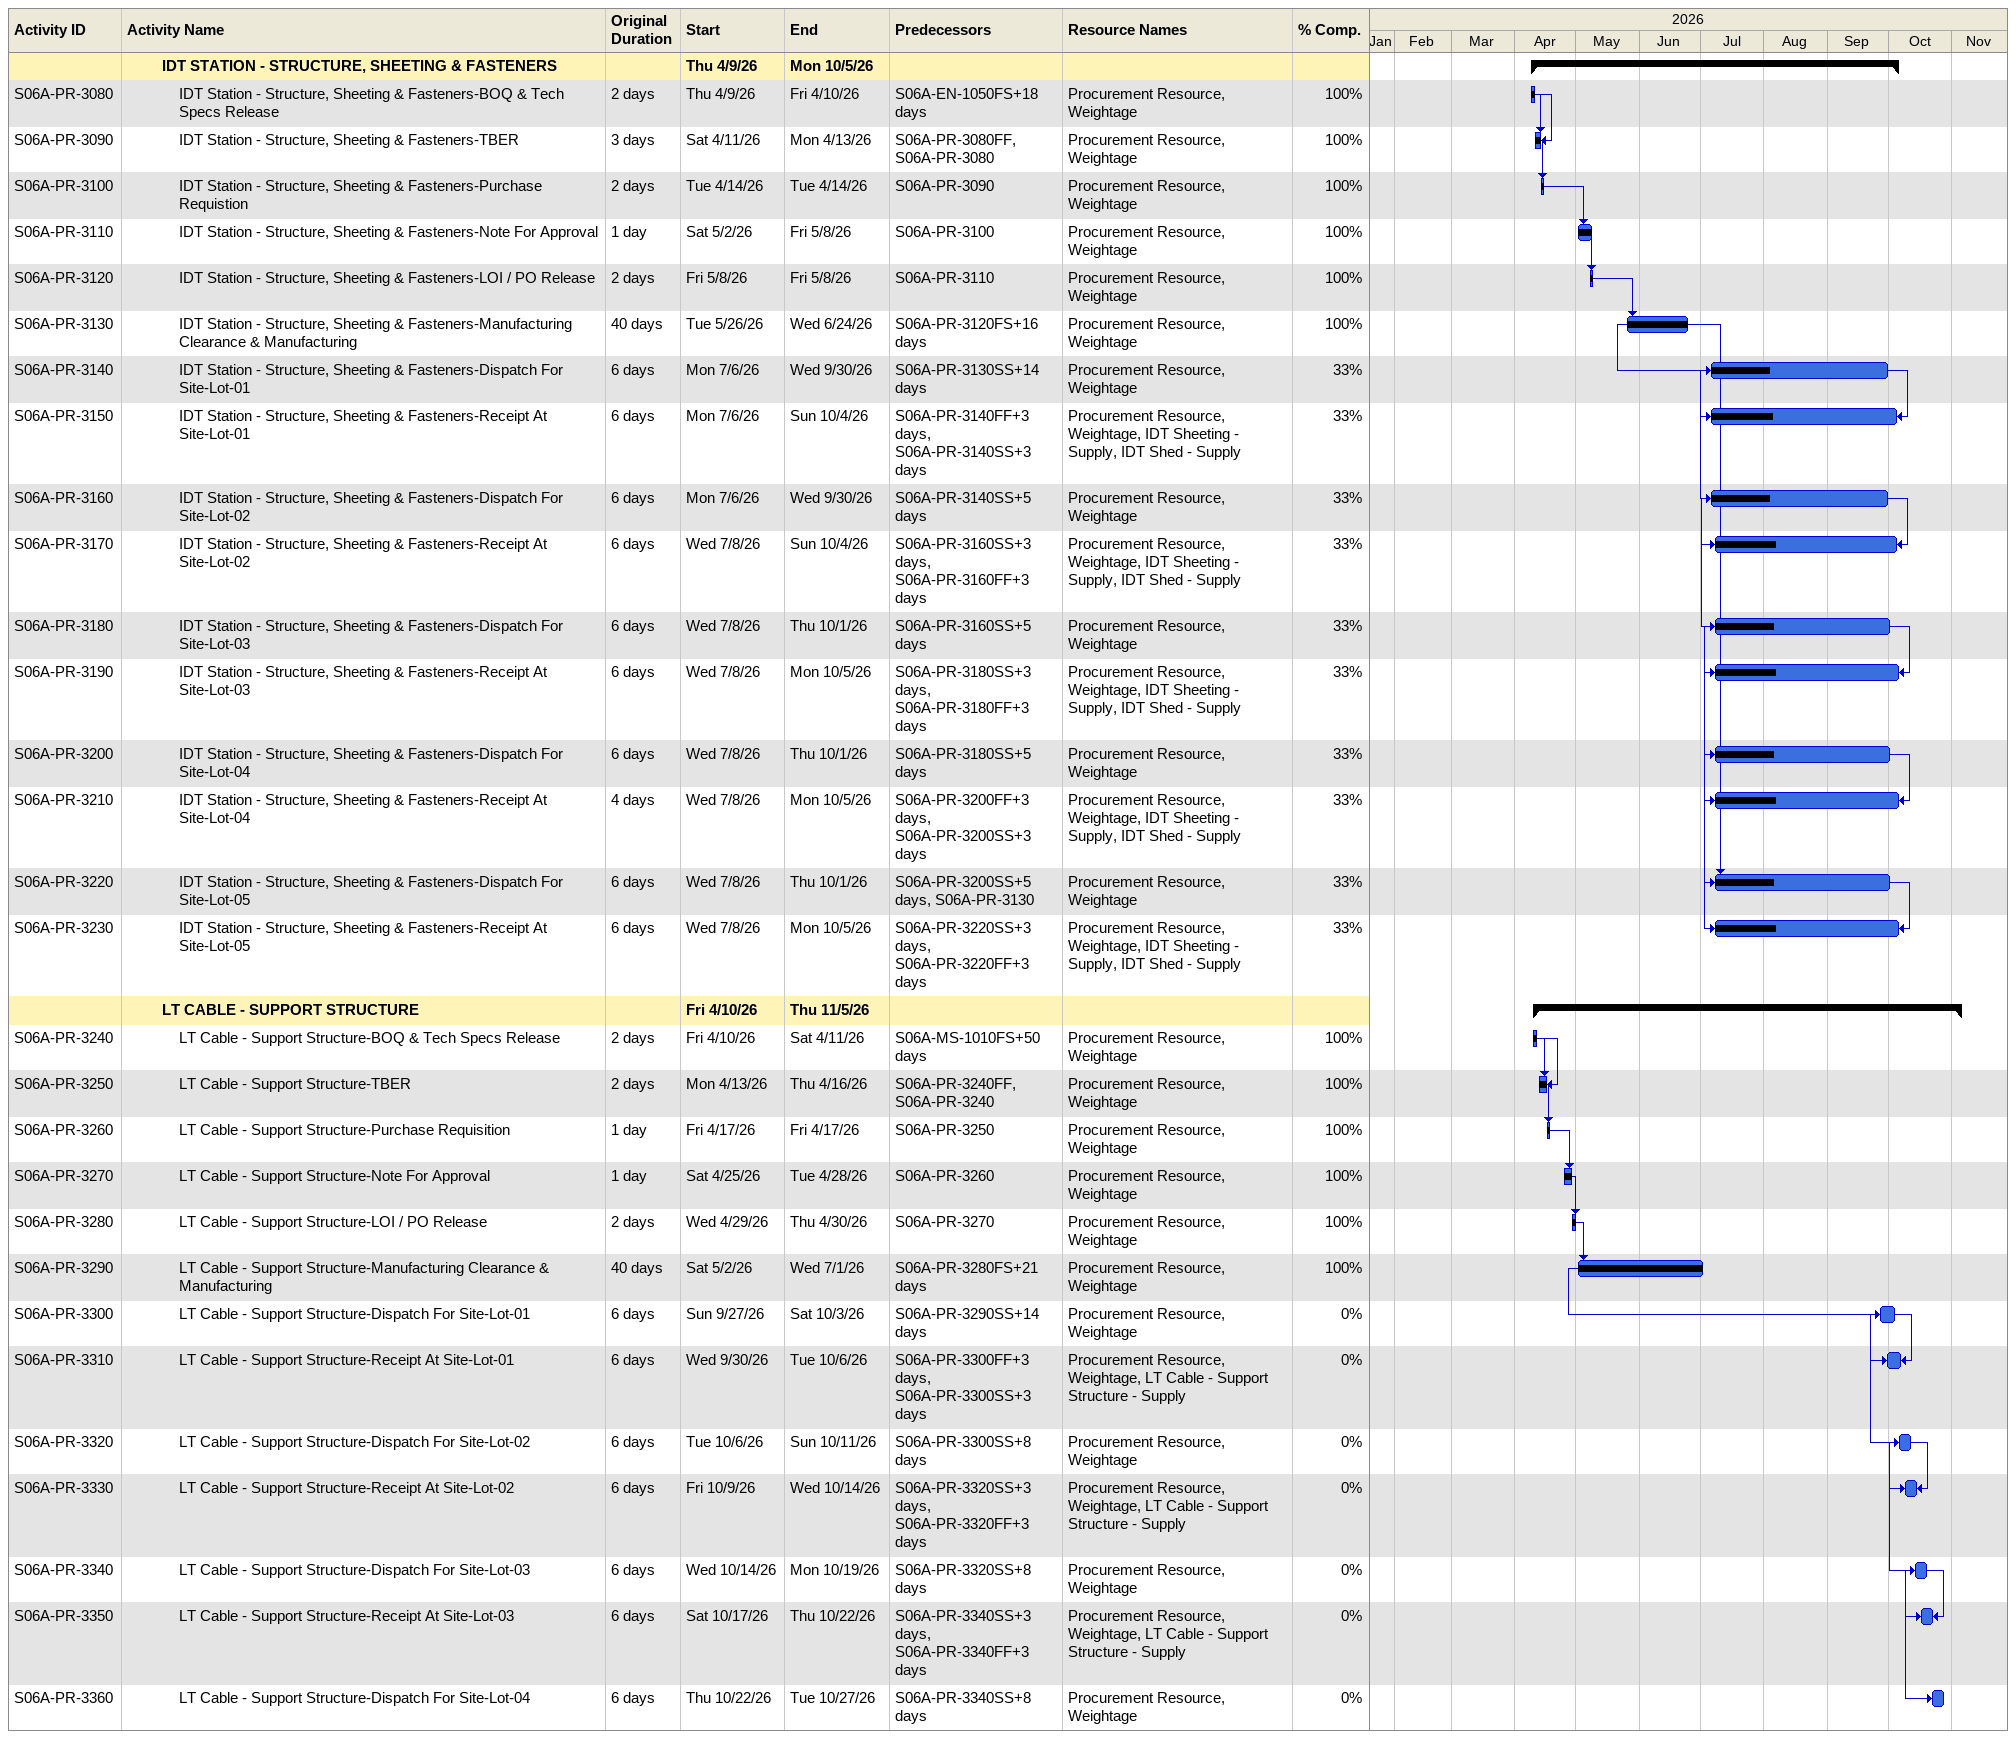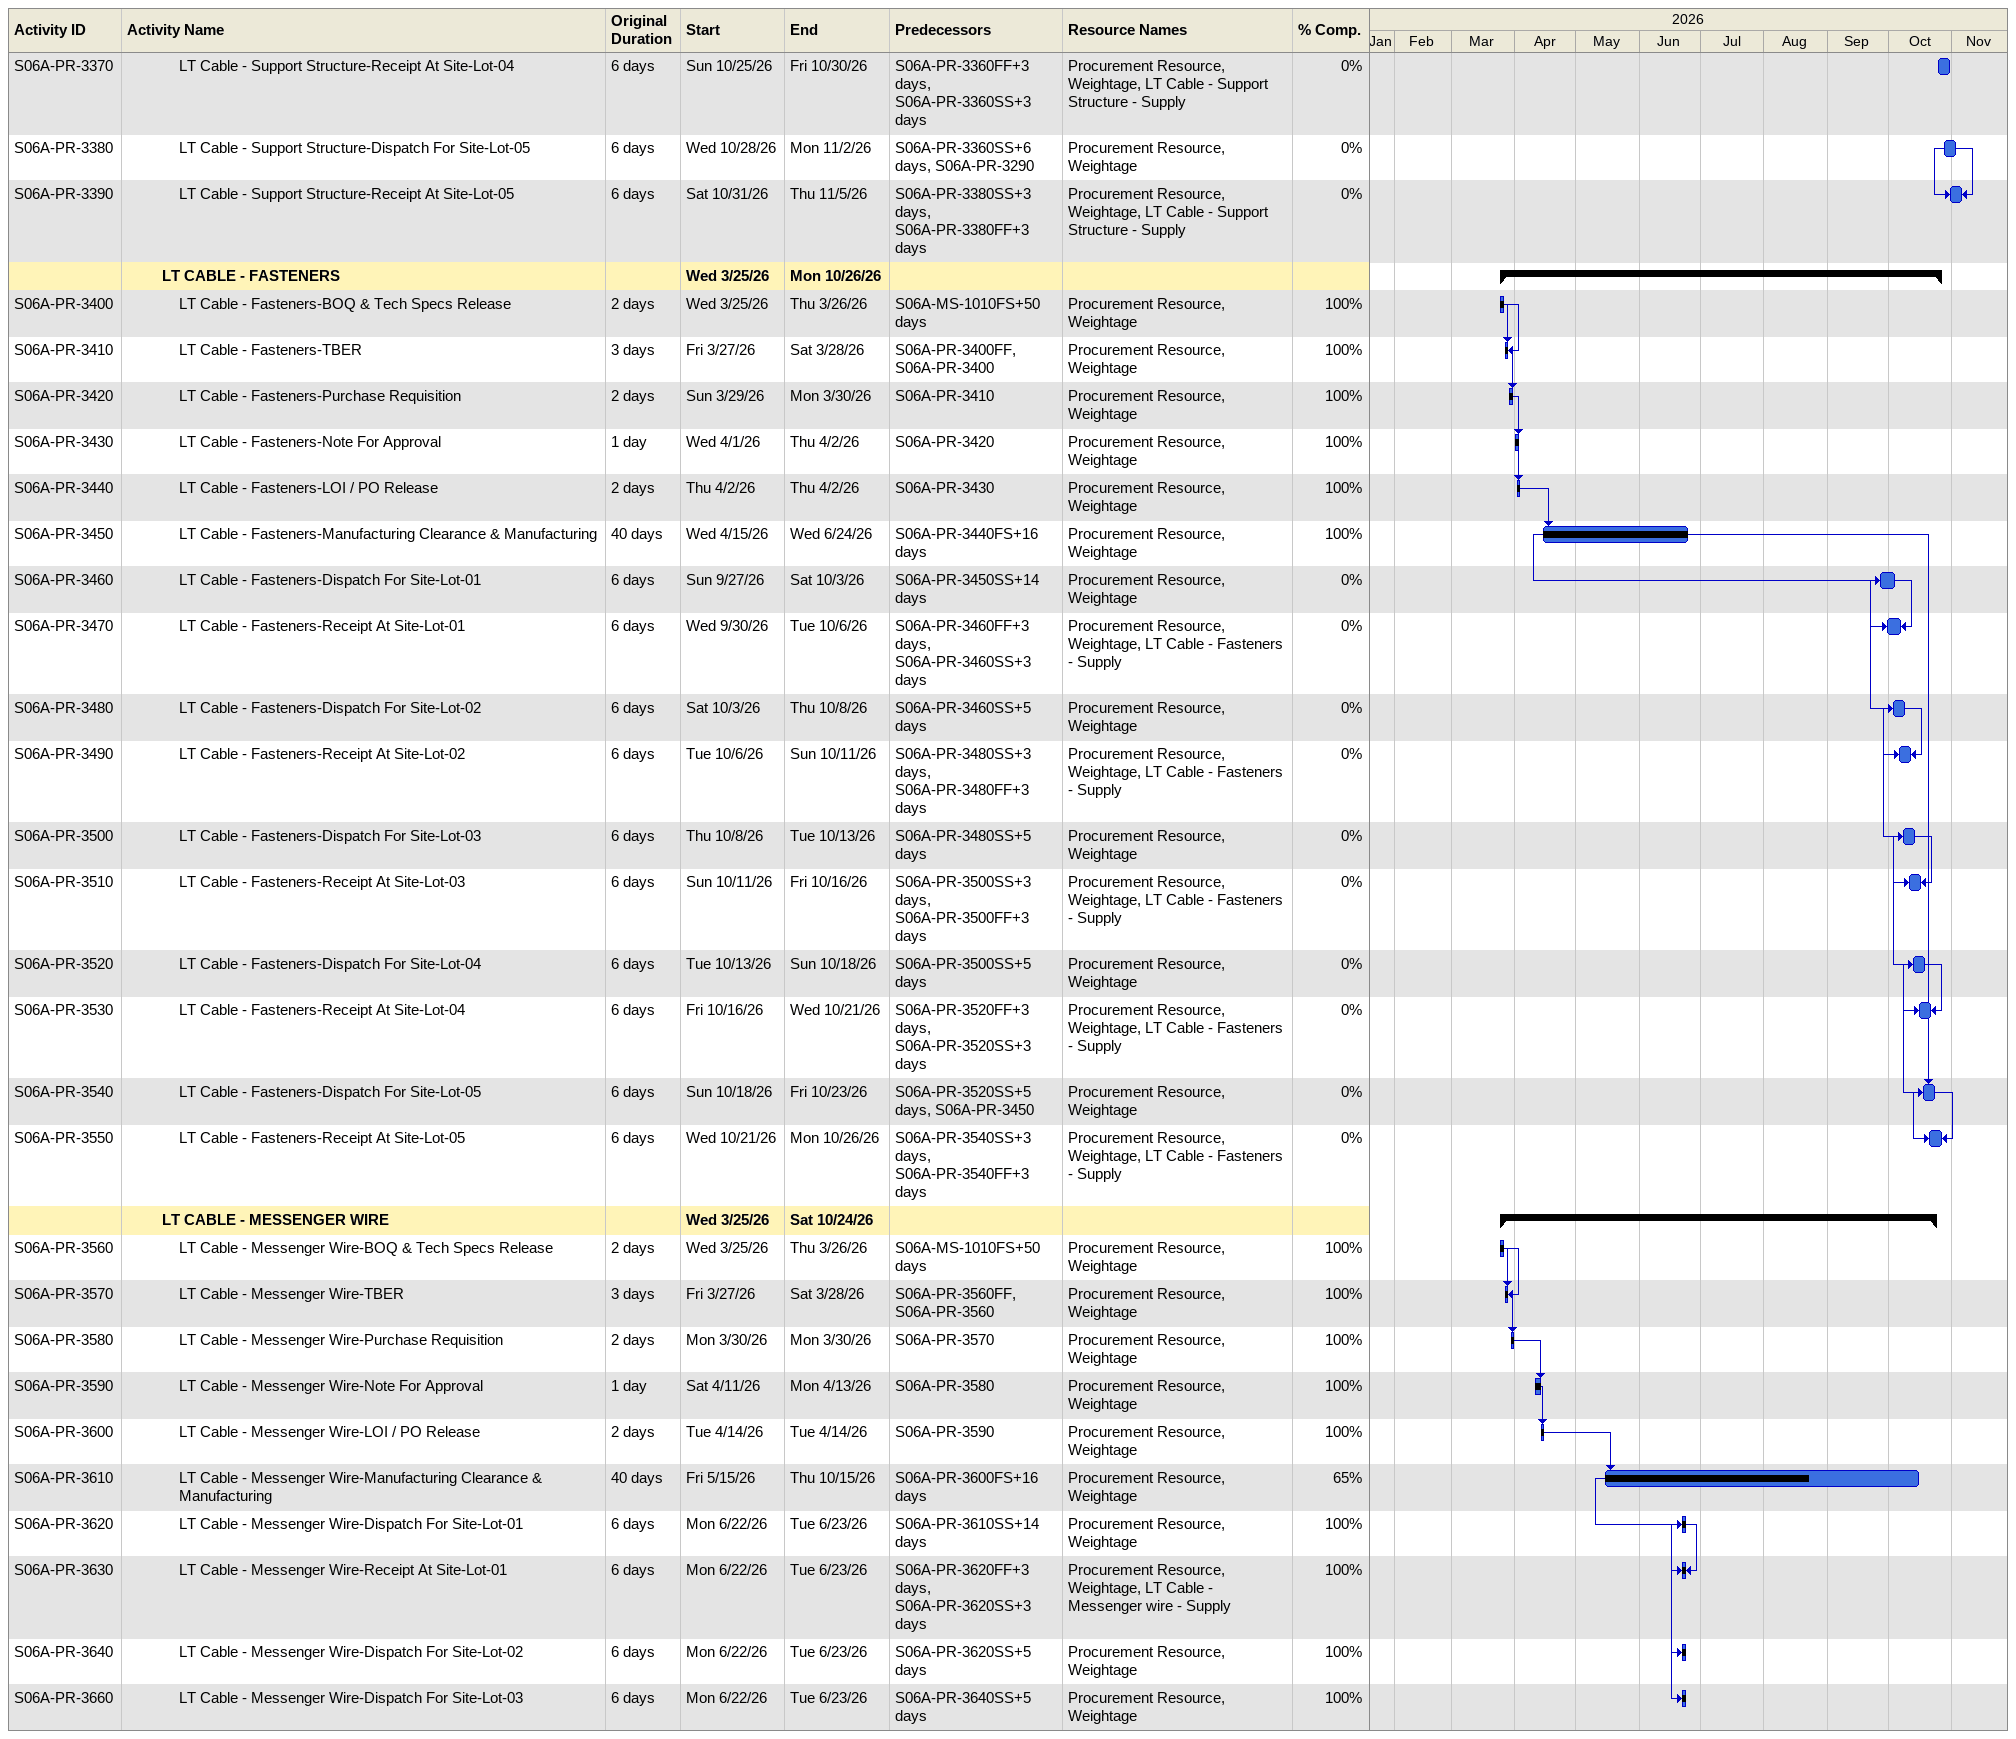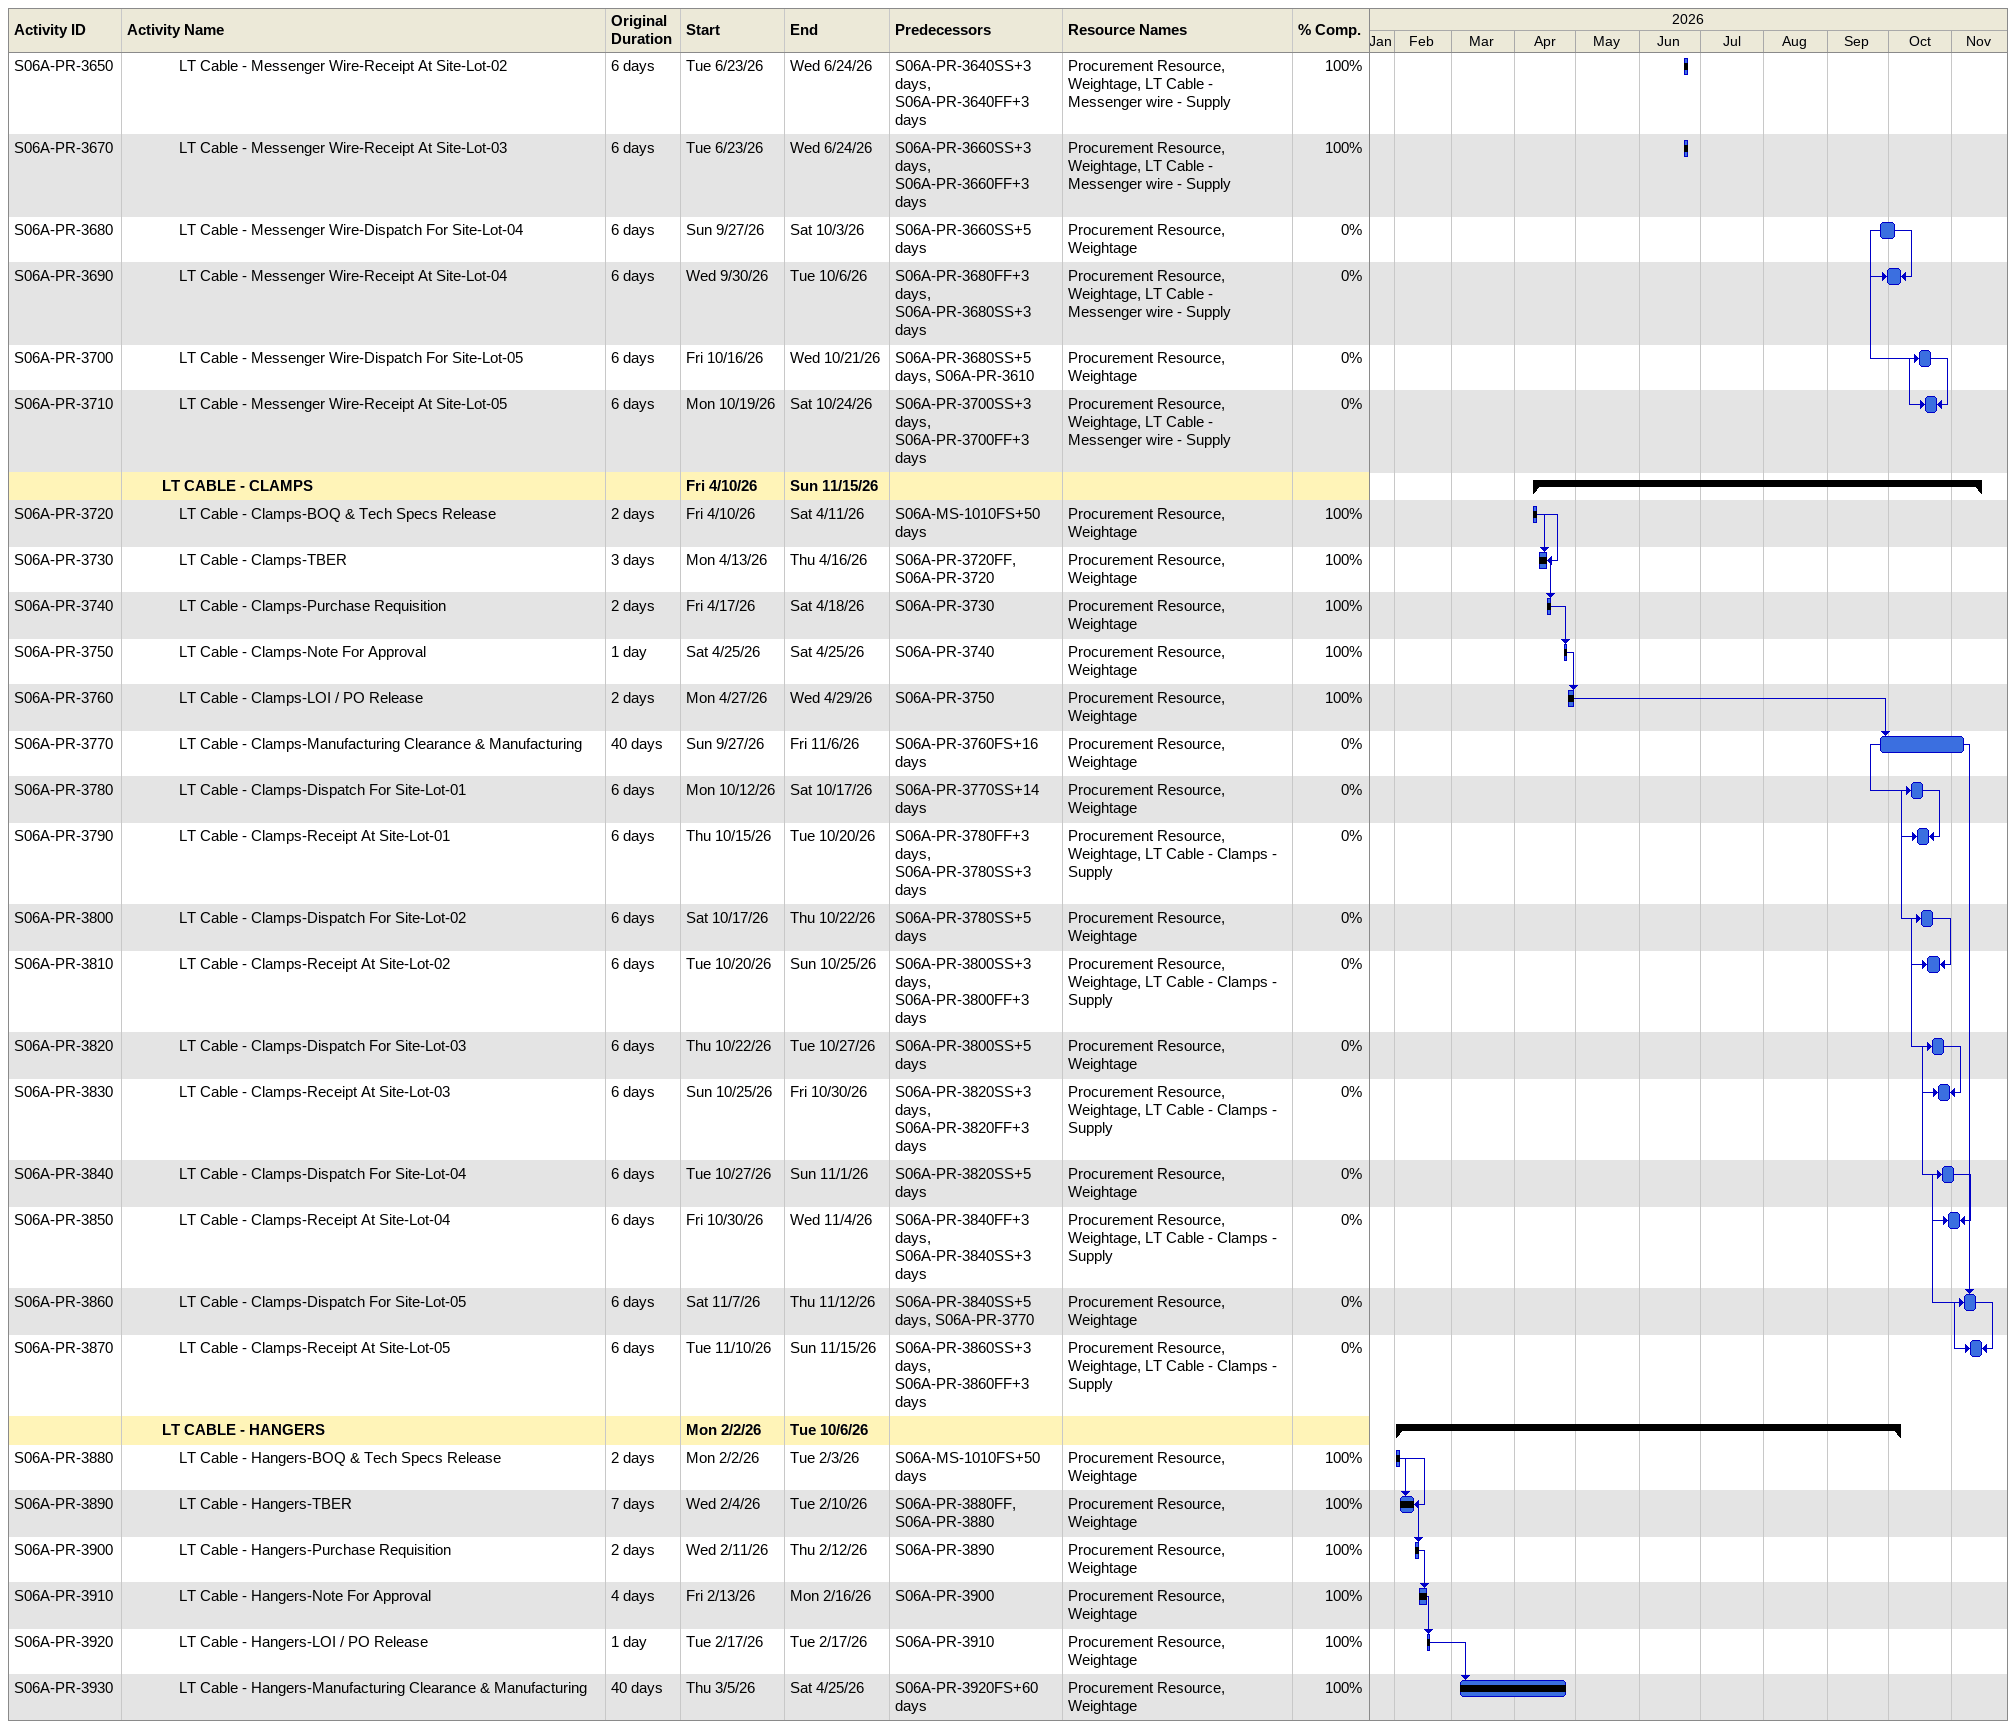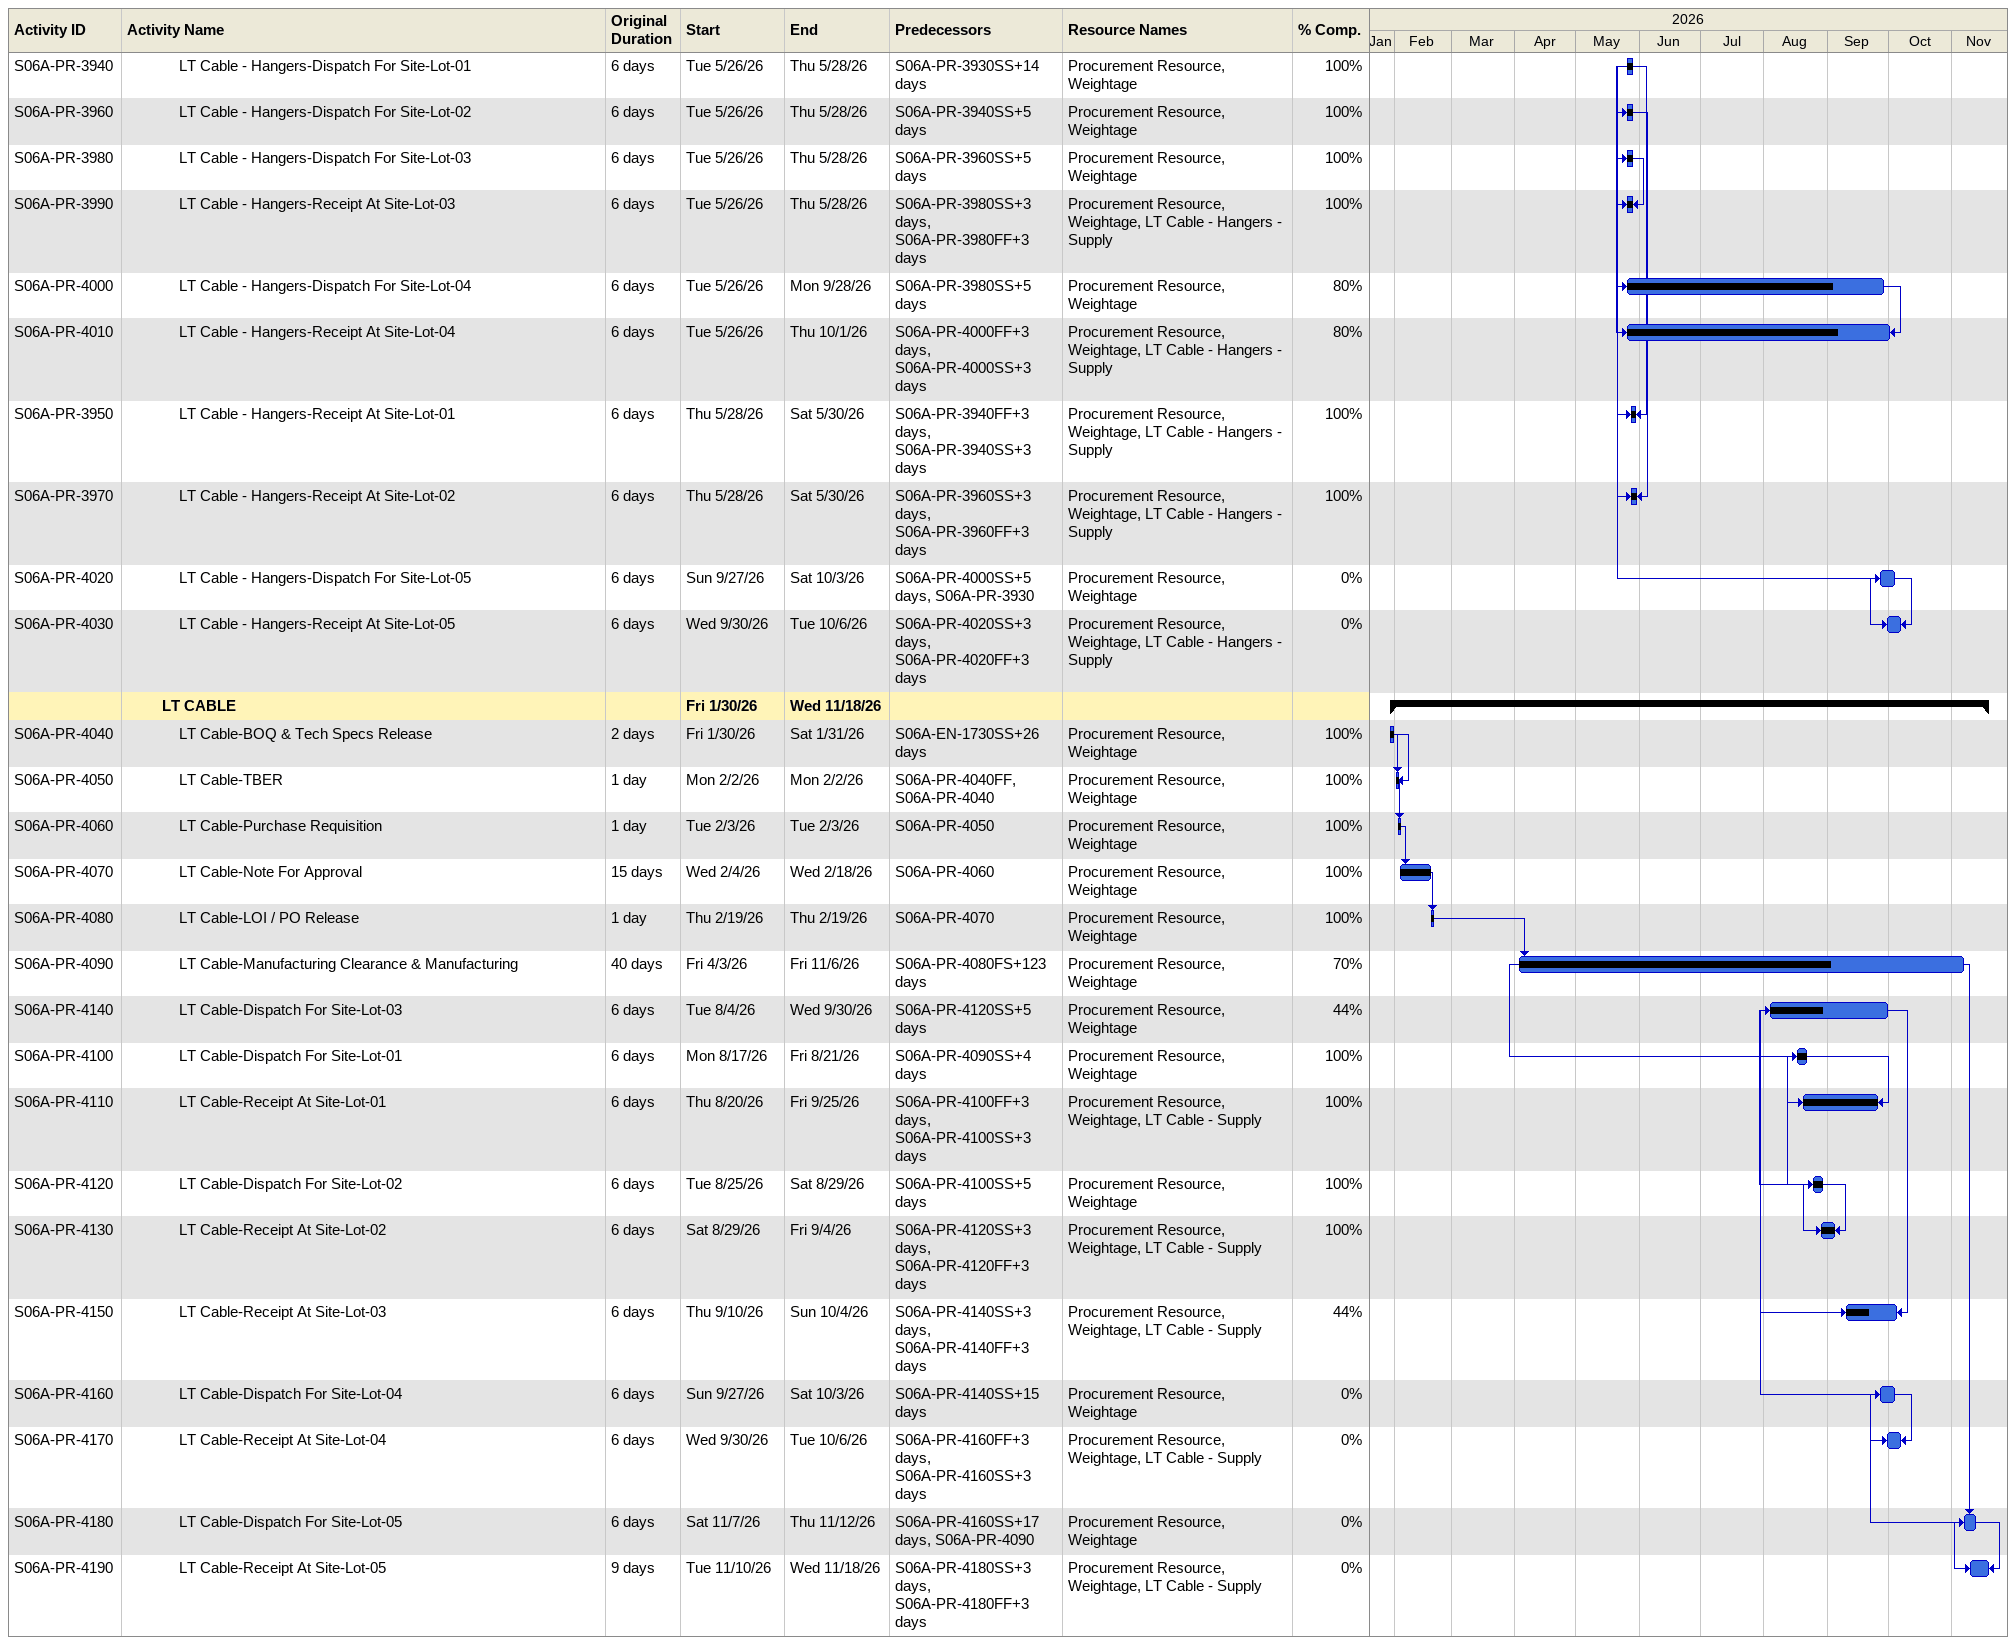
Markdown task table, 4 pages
| ID | Level | Task | Original duration | Start | Finish | Predecessors | Resources | % complete |
|---|---|---|---|---|---|---|---|---|
|  | 3 | **IDT STATION - STRUCTURE, SHEETING & FASTENERS** |  | 2026-04-09 | 2026-10-05 |  |  |  |
| S06A-PR-3080 | 4 | IDT Station - Structure, Sheeting & Fasteners-BOQ & Tech Specs Release | 2d | 2026-04-09 | 2026-04-10 | S06A-EN-1050FS+18d | Procurement Resource, Weightage | 100 |
| S06A-PR-3090 | 4 | IDT Station - Structure, Sheeting & Fasteners-TBER | 3d | 2026-04-11 | 2026-04-13 | S06A-PR-3080FF, S06A-PR-3080 | Procurement Resource, Weightage | 100 |
| S06A-PR-3100 | 4 | IDT Station - Structure, Sheeting & Fasteners-Purchase Requistion | 2d | 2026-04-14 | 2026-04-14 | S06A-PR-3090 | Procurement Resource, Weightage | 100 |
| S06A-PR-3110 | 4 | IDT Station - Structure, Sheeting & Fasteners-Note For Approval | 1d | 2026-05-02 | 2026-05-08 | S06A-PR-3100 | Procurement Resource, Weightage | 100 |
| S06A-PR-3120 | 4 | IDT Station - Structure, Sheeting & Fasteners-LOI / PO Release | 2d | 2026-05-08 | 2026-05-08 | S06A-PR-3110 | Procurement Resource, Weightage | 100 |
| S06A-PR-3130 | 4 | IDT Station - Structure, Sheeting & Fasteners-Manufacturing Clearance & Manufacturing | 40d | 2026-05-26 | 2026-06-24 | S06A-PR-3120FS+16d | Procurement Resource, Weightage | 100 |
| S06A-PR-3140 | 4 | IDT Station - Structure, Sheeting & Fasteners-Dispatch For Site-Lot-01 | 6d | 2026-07-06 | 2026-09-30 | S06A-PR-3130SS+14d | Procurement Resource, Weightage | 33 |
| S06A-PR-3150 | 4 | IDT Station - Structure, Sheeting & Fasteners-Receipt At Site-Lot-01 | 6d | 2026-07-06 | 2026-10-04 | S06A-PR-3140FF+3d, S06A-PR-3140SS+3d | Procurement Resource, Weightage, IDT Sheeting - Supply, IDT Shed - Supply | 33 |
| S06A-PR-3160 | 4 | IDT Station - Structure, Sheeting & Fasteners-Dispatch For Site-Lot-02 | 6d | 2026-07-06 | 2026-09-30 | S06A-PR-3140SS+5d | Procurement Resource, Weightage | 33 |
| S06A-PR-3170 | 4 | IDT Station - Structure, Sheeting & Fasteners-Receipt At Site-Lot-02 | 6d | 2026-07-08 | 2026-10-04 | S06A-PR-3160SS+3d, S06A-PR-3160FF+3d | Procurement Resource, Weightage, IDT Sheeting - Supply, IDT Shed - Supply | 33 |
| S06A-PR-3180 | 4 | IDT Station - Structure, Sheeting & Fasteners-Dispatch For Site-Lot-03 | 6d | 2026-07-08 | 2026-10-01 | S06A-PR-3160SS+5d | Procurement Resource, Weightage | 33 |
| S06A-PR-3190 | 4 | IDT Station - Structure, Sheeting & Fasteners-Receipt At Site-Lot-03 | 6d | 2026-07-08 | 2026-10-05 | S06A-PR-3180SS+3d, S06A-PR-3180FF+3d | Procurement Resource, Weightage, IDT Sheeting - Supply, IDT Shed - Supply | 33 |
| S06A-PR-3200 | 4 | IDT Station - Structure, Sheeting & Fasteners-Dispatch For Site-Lot-04 | 6d | 2026-07-08 | 2026-10-01 | S06A-PR-3180SS+5d | Procurement Resource, Weightage | 33 |
| S06A-PR-3210 | 4 | IDT Station - Structure, Sheeting & Fasteners-Receipt At Site-Lot-04 | 4d | 2026-07-08 | 2026-10-05 | S06A-PR-3200FF+3d, S06A-PR-3200SS+3d | Procurement Resource, Weightage, IDT Sheeting - Supply, IDT Shed - Supply | 33 |
| S06A-PR-3220 | 4 | IDT Station - Structure, Sheeting & Fasteners-Dispatch For Site-Lot-05 | 6d | 2026-07-08 | 2026-10-01 | S06A-PR-3200SS+5d, S06A-PR-3130 | Procurement Resource, Weightage | 33 |
| S06A-PR-3230 | 4 | IDT Station - Structure, Sheeting & Fasteners-Receipt At Site-Lot-05 | 6d | 2026-07-08 | 2026-10-05 | S06A-PR-3220SS+3d, S06A-PR-3220FF+3d | Procurement Resource, Weightage, IDT Sheeting - Supply, IDT Shed - Supply | 33 |
|  | 3 | **LT CABLE - SUPPORT STRUCTURE** |  | 2026-04-10 | 2026-11-05 |  |  |  |
| S06A-PR-3240 | 4 | LT Cable - Support Structure-BOQ & Tech Specs Release | 2d | 2026-04-10 | 2026-04-11 | S06A-MS-1010FS+50d | Procurement Resource, Weightage | 100 |
| S06A-PR-3250 | 4 | LT Cable - Support Structure-TBER | 2d | 2026-04-13 | 2026-04-16 | S06A-PR-3240FF, S06A-PR-3240 | Procurement Resource, Weightage | 100 |
| S06A-PR-3260 | 4 | LT Cable - Support Structure-Purchase Requisition | 1d | 2026-04-17 | 2026-04-17 | S06A-PR-3250 | Procurement Resource, Weightage | 100 |
| S06A-PR-3270 | 4 | LT Cable - Support Structure-Note For Approval | 1d | 2026-04-25 | 2026-04-28 | S06A-PR-3260 | Procurement Resource, Weightage | 100 |
| S06A-PR-3280 | 4 | LT Cable - Support Structure-LOI / PO Release | 2d | 2026-04-29 | 2026-04-30 | S06A-PR-3270 | Procurement Resource, Weightage | 100 |
| S06A-PR-3290 | 4 | LT Cable - Support Structure-Manufacturing Clearance & Manufacturing | 40d | 2026-05-02 | 2026-07-01 | S06A-PR-3280FS+21d | Procurement Resource, Weightage | 100 |
| S06A-PR-3300 | 4 | LT Cable - Support Structure-Dispatch For Site-Lot-01 | 6d | 2026-09-27 | 2026-10-03 | S06A-PR-3290SS+14d | Procurement Resource, Weightage | 0 |
| S06A-PR-3310 | 4 | LT Cable - Support Structure-Receipt At Site-Lot-01 | 6d | 2026-09-30 | 2026-10-06 | S06A-PR-3300FF+3d, S06A-PR-3300SS+3d | Procurement Resource, Weightage, LT Cable - Support Structure - Supply | 0 |
| S06A-PR-3320 | 4 | LT Cable - Support Structure-Dispatch For Site-Lot-02 | 6d | 2026-10-06 | 2026-10-11 | S06A-PR-3300SS+8d | Procurement Resource, Weightage | 0 |
| S06A-PR-3330 | 4 | LT Cable - Support Structure-Receipt At Site-Lot-02 | 6d | 2026-10-09 | 2026-10-14 | S06A-PR-3320SS+3d, S06A-PR-3320FF+3d | Procurement Resource, Weightage, LT Cable - Support Structure - Supply | 0 |
| S06A-PR-3340 | 4 | LT Cable - Support Structure-Dispatch For Site-Lot-03 | 6d | 2026-10-14 | 2026-10-19 | S06A-PR-3320SS+8d | Procurement Resource, Weightage | 0 |
| S06A-PR-3350 | 4 | LT Cable - Support Structure-Receipt At Site-Lot-03 | 6d | 2026-10-17 | 2026-10-22 | S06A-PR-3340SS+3d, S06A-PR-3340FF+3d | Procurement Resource, Weightage, LT Cable - Support Structure - Supply | 0 |
| S06A-PR-3360 | 4 | LT Cable - Support Structure-Dispatch For Site-Lot-04 | 6d | 2026-10-22 | 2026-10-27 | S06A-PR-3340SS+8d | Procurement Resource, Weightage | 0 |
| S06A-PR-3370 | 4 | LT Cable - Support Structure-Receipt At Site-Lot-04 | 6d | 2026-10-25 | 2026-10-30 | S06A-PR-3360FF+3d, S06A-PR-3360SS+3d | Procurement Resource, Weightage, LT Cable - Support Structure - Supply | 0 |
| S06A-PR-3380 | 4 | LT Cable - Support Structure-Dispatch For Site-Lot-05 | 6d | 2026-10-28 | 2026-11-02 | S06A-PR-3360SS+6d, S06A-PR-3290 | Procurement Resource, Weightage | 0 |
| S06A-PR-3390 | 4 | LT Cable - Support Structure-Receipt At Site-Lot-05 | 6d | 2026-10-31 | 2026-11-05 | S06A-PR-3380SS+3d, S06A-PR-3380FF+3d | Procurement Resource, Weightage, LT Cable - Support Structure - Supply | 0 |
|  | 3 | **LT CABLE - FASTENERS** |  | 2026-03-25 | 2026-10-26 |  |  |  |
| S06A-PR-3400 | 4 | LT Cable - Fasteners-BOQ & Tech Specs Release | 2d | 2026-03-25 | 2026-03-26 | S06A-MS-1010FS+50d | Procurement Resource, Weightage | 100 |
| S06A-PR-3410 | 4 | LT Cable - Fasteners-TBER | 3d | 2026-03-27 | 2026-03-28 | S06A-PR-3400FF, S06A-PR-3400 | Procurement Resource, Weightage | 100 |
| S06A-PR-3420 | 4 | LT Cable - Fasteners-Purchase Requisition | 2d | 2026-03-29 | 2026-03-30 | S06A-PR-3410 | Procurement Resource, Weightage | 100 |
| S06A-PR-3430 | 4 | LT Cable - Fasteners-Note For Approval | 1d | 2026-04-01 | 2026-04-02 | S06A-PR-3420 | Procurement Resource, Weightage | 100 |
| S06A-PR-3440 | 4 | LT Cable - Fasteners-LOI / PO Release | 2d | 2026-04-02 | 2026-04-02 | S06A-PR-3430 | Procurement Resource, Weightage | 100 |
| S06A-PR-3450 | 4 | LT Cable - Fasteners-Manufacturing Clearance & Manufacturing | 40d | 2026-04-15 | 2026-06-24 | S06A-PR-3440FS+16d | Procurement Resource, Weightage | 100 |
| S06A-PR-3460 | 4 | LT Cable - Fasteners-Dispatch For Site-Lot-01 | 6d | 2026-09-27 | 2026-10-03 | S06A-PR-3450SS+14d | Procurement Resource, Weightage | 0 |
| S06A-PR-3470 | 4 | LT Cable - Fasteners-Receipt At Site-Lot-01 | 6d | 2026-09-30 | 2026-10-06 | S06A-PR-3460FF+3d, S06A-PR-3460SS+3d | Procurement Resource, Weightage, LT Cable - Fasteners - Supply | 0 |
| S06A-PR-3480 | 4 | LT Cable - Fasteners-Dispatch For Site-Lot-02 | 6d | 2026-10-03 | 2026-10-08 | S06A-PR-3460SS+5d | Procurement Resource, Weightage | 0 |
| S06A-PR-3490 | 4 | LT Cable - Fasteners-Receipt At Site-Lot-02 | 6d | 2026-10-06 | 2026-10-11 | S06A-PR-3480SS+3d, S06A-PR-3480FF+3d | Procurement Resource, Weightage, LT Cable - Fasteners - Supply | 0 |
| S06A-PR-3500 | 4 | LT Cable - Fasteners-Dispatch For Site-Lot-03 | 6d | 2026-10-08 | 2026-10-13 | S06A-PR-3480SS+5d | Procurement Resource, Weightage | 0 |
| S06A-PR-3510 | 4 | LT Cable - Fasteners-Receipt At Site-Lot-03 | 6d | 2026-10-11 | 2026-10-16 | S06A-PR-3500SS+3d, S06A-PR-3500FF+3d | Procurement Resource, Weightage, LT Cable - Fasteners - Supply | 0 |
| S06A-PR-3520 | 4 | LT Cable - Fasteners-Dispatch For Site-Lot-04 | 6d | 2026-10-13 | 2026-10-18 | S06A-PR-3500SS+5d | Procurement Resource, Weightage | 0 |
| S06A-PR-3530 | 4 | LT Cable - Fasteners-Receipt At Site-Lot-04 | 6d | 2026-10-16 | 2026-10-21 | S06A-PR-3520FF+3d, S06A-PR-3520SS+3d | Procurement Resource, Weightage, LT Cable - Fasteners - Supply | 0 |
| S06A-PR-3540 | 4 | LT Cable - Fasteners-Dispatch For Site-Lot-05 | 6d | 2026-10-18 | 2026-10-23 | S06A-PR-3520SS+5d, S06A-PR-3450 | Procurement Resource, Weightage | 0 |
| S06A-PR-3550 | 4 | LT Cable - Fasteners-Receipt At Site-Lot-05 | 6d | 2026-10-21 | 2026-10-26 | S06A-PR-3540SS+3d, S06A-PR-3540FF+3d | Procurement Resource, Weightage, LT Cable - Fasteners - Supply | 0 |
|  | 3 | **LT CABLE - MESSENGER WIRE** |  | 2026-03-25 | 2026-10-24 |  |  |  |
| S06A-PR-3560 | 4 | LT Cable - Messenger Wire-BOQ & Tech Specs Release | 2d | 2026-03-25 | 2026-03-26 | S06A-MS-1010FS+50d | Procurement Resource, Weightage | 100 |
| S06A-PR-3570 | 4 | LT Cable - Messenger Wire-TBER | 3d | 2026-03-27 | 2026-03-28 | S06A-PR-3560FF, S06A-PR-3560 | Procurement Resource, Weightage | 100 |
| S06A-PR-3580 | 4 | LT Cable - Messenger Wire-Purchase Requisition | 2d | 2026-03-30 | 2026-03-30 | S06A-PR-3570 | Procurement Resource, Weightage | 100 |
| S06A-PR-3590 | 4 | LT Cable - Messenger Wire-Note For Approval | 1d | 2026-04-11 | 2026-04-13 | S06A-PR-3580 | Procurement Resource, Weightage | 100 |
| S06A-PR-3600 | 4 | LT Cable - Messenger Wire-LOI / PO Release | 2d | 2026-04-14 | 2026-04-14 | S06A-PR-3590 | Procurement Resource, Weightage | 100 |
| S06A-PR-3610 | 4 | LT Cable - Messenger Wire-Manufacturing Clearance & Manufacturing | 40d | 2026-05-15 | 2026-10-15 | S06A-PR-3600FS+16d | Procurement Resource, Weightage | 65 |
| S06A-PR-3620 | 4 | LT Cable - Messenger Wire-Dispatch For Site-Lot-01 | 6d | 2026-06-22 | 2026-06-23 | S06A-PR-3610SS+14d | Procurement Resource, Weightage | 100 |
| S06A-PR-3630 | 4 | LT Cable - Messenger Wire-Receipt At Site-Lot-01 | 6d | 2026-06-22 | 2026-06-23 | S06A-PR-3620FF+3d, S06A-PR-3620SS+3d | Procurement Resource, Weightage, LT Cable - Messenger wire - Supply | 100 |
| S06A-PR-3640 | 4 | LT Cable - Messenger Wire-Dispatch For Site-Lot-02 | 6d | 2026-06-22 | 2026-06-23 | S06A-PR-3620SS+5d | Procurement Resource, Weightage | 100 |
| S06A-PR-3660 | 4 | LT Cable - Messenger Wire-Dispatch For Site-Lot-03 | 6d | 2026-06-22 | 2026-06-23 | S06A-PR-3640SS+5d | Procurement Resource, Weightage | 100 |
| S06A-PR-3650 | 4 | LT Cable - Messenger Wire-Receipt At Site-Lot-02 | 6d | 2026-06-23 | 2026-06-24 | S06A-PR-3640SS+3d, S06A-PR-3640FF+3d | Procurement Resource, Weightage, LT Cable - Messenger wire - Supply | 100 |
| S06A-PR-3670 | 4 | LT Cable - Messenger Wire-Receipt At Site-Lot-03 | 6d | 2026-06-23 | 2026-06-24 | S06A-PR-3660SS+3d, S06A-PR-3660FF+3d | Procurement Resource, Weightage, LT Cable - Messenger wire - Supply | 100 |
| S06A-PR-3680 | 4 | LT Cable - Messenger Wire-Dispatch For Site-Lot-04 | 6d | 2026-09-27 | 2026-10-03 | S06A-PR-3660SS+5d | Procurement Resource, Weightage | 0 |
| S06A-PR-3690 | 4 | LT Cable - Messenger Wire-Receipt At Site-Lot-04 | 6d | 2026-09-30 | 2026-10-06 | S06A-PR-3680FF+3d, S06A-PR-3680SS+3d | Procurement Resource, Weightage, LT Cable - Messenger wire - Supply | 0 |
| S06A-PR-3700 | 4 | LT Cable - Messenger Wire-Dispatch For Site-Lot-05 | 6d | 2026-10-16 | 2026-10-21 | S06A-PR-3680SS+5d, S06A-PR-3610 | Procurement Resource, Weightage | 0 |
| S06A-PR-3710 | 4 | LT Cable - Messenger Wire-Receipt At Site-Lot-05 | 6d | 2026-10-19 | 2026-10-24 | S06A-PR-3700SS+3d, S06A-PR-3700FF+3d | Procurement Resource, Weightage, LT Cable - Messenger wire - Supply | 0 |
|  | 3 | **LT CABLE - CLAMPS** |  | 2026-04-10 | 2026-11-15 |  |  |  |
| S06A-PR-3720 | 4 | LT Cable - Clamps-BOQ & Tech Specs Release | 2d | 2026-04-10 | 2026-04-11 | S06A-MS-1010FS+50d | Procurement Resource, Weightage | 100 |
| S06A-PR-3730 | 4 | LT Cable - Clamps-TBER | 3d | 2026-04-13 | 2026-04-16 | S06A-PR-3720FF, S06A-PR-3720 | Procurement Resource, Weightage | 100 |
| S06A-PR-3740 | 4 | LT Cable - Clamps-Purchase Requisition | 2d | 2026-04-17 | 2026-04-18 | S06A-PR-3730 | Procurement Resource, Weightage | 100 |
| S06A-PR-3750 | 4 | LT Cable - Clamps-Note For Approval | 1d | 2026-04-25 | 2026-04-25 | S06A-PR-3740 | Procurement Resource, Weightage | 100 |
| S06A-PR-3760 | 4 | LT Cable - Clamps-LOI / PO Release | 2d | 2026-04-27 | 2026-04-29 | S06A-PR-3750 | Procurement Resource, Weightage | 100 |
| S06A-PR-3770 | 4 | LT Cable - Clamps-Manufacturing Clearance & Manufacturing | 40d | 2026-09-27 | 2026-11-06 | S06A-PR-3760FS+16d | Procurement Resource, Weightage | 0 |
| S06A-PR-3780 | 4 | LT Cable - Clamps-Dispatch For Site-Lot-01 | 6d | 2026-10-12 | 2026-10-17 | S06A-PR-3770SS+14d | Procurement Resource, Weightage | 0 |
| S06A-PR-3790 | 4 | LT Cable - Clamps-Receipt At Site-Lot-01 | 6d | 2026-10-15 | 2026-10-20 | S06A-PR-3780FF+3d, S06A-PR-3780SS+3d | Procurement Resource, Weightage, LT Cable - Clamps - Supply | 0 |
| S06A-PR-3800 | 4 | LT Cable - Clamps-Dispatch For Site-Lot-02 | 6d | 2026-10-17 | 2026-10-22 | S06A-PR-3780SS+5d | Procurement Resource, Weightage | 0 |
| S06A-PR-3810 | 4 | LT Cable - Clamps-Receipt At Site-Lot-02 | 6d | 2026-10-20 | 2026-10-25 | S06A-PR-3800SS+3d, S06A-PR-3800FF+3d | Procurement Resource, Weightage, LT Cable - Clamps - Supply | 0 |
| S06A-PR-3820 | 4 | LT Cable - Clamps-Dispatch For Site-Lot-03 | 6d | 2026-10-22 | 2026-10-27 | S06A-PR-3800SS+5d | Procurement Resource, Weightage | 0 |
| S06A-PR-3830 | 4 | LT Cable - Clamps-Receipt At Site-Lot-03 | 6d | 2026-10-25 | 2026-10-30 | S06A-PR-3820SS+3d, S06A-PR-3820FF+3d | Procurement Resource, Weightage, LT Cable - Clamps - Supply | 0 |
| S06A-PR-3840 | 4 | LT Cable - Clamps-Dispatch For Site-Lot-04 | 6d | 2026-10-27 | 2026-11-01 | S06A-PR-3820SS+5d | Procurement Resource, Weightage | 0 |
| S06A-PR-3850 | 4 | LT Cable - Clamps-Receipt At Site-Lot-04 | 6d | 2026-10-30 | 2026-11-04 | S06A-PR-3840FF+3d, S06A-PR-3840SS+3d | Procurement Resource, Weightage, LT Cable - Clamps - Supply | 0 |
| S06A-PR-3860 | 4 | LT Cable - Clamps-Dispatch For Site-Lot-05 | 6d | 2026-11-07 | 2026-11-12 | S06A-PR-3840SS+5d, S06A-PR-3770 | Procurement Resource, Weightage | 0 |
| S06A-PR-3870 | 4 | LT Cable - Clamps-Receipt At Site-Lot-05 | 6d | 2026-11-10 | 2026-11-15 | S06A-PR-3860SS+3d, S06A-PR-3860FF+3d | Procurement Resource, Weightage, LT Cable - Clamps - Supply | 0 |
|  | 3 | **LT CABLE - HANGERS** |  | 2026-02-02 | 2026-10-06 |  |  |  |
| S06A-PR-3880 | 4 | LT Cable - Hangers-BOQ & Tech Specs Release | 2d | 2026-02-02 | 2026-02-03 | S06A-MS-1010FS+50d | Procurement Resource, Weightage | 100 |
| S06A-PR-3890 | 4 | LT Cable - Hangers-TBER | 7d | 2026-02-04 | 2026-02-10 | S06A-PR-3880FF, S06A-PR-3880 | Procurement Resource, Weightage | 100 |
| S06A-PR-3900 | 4 | LT Cable - Hangers-Purchase Requisition | 2d | 2026-02-11 | 2026-02-12 | S06A-PR-3890 | Procurement Resource, Weightage | 100 |
| S06A-PR-3910 | 4 | LT Cable - Hangers-Note For Approval | 4d | 2026-02-13 | 2026-02-16 | S06A-PR-3900 | Procurement Resource, Weightage | 100 |
| S06A-PR-3920 | 4 | LT Cable - Hangers-LOI / PO Release | 1d | 2026-02-17 | 2026-02-17 | S06A-PR-3910 | Procurement Resource, Weightage | 100 |
| S06A-PR-3930 | 4 | LT Cable - Hangers-Manufacturing Clearance & Manufacturing | 40d | 2026-03-05 | 2026-04-25 | S06A-PR-3920FS+60d | Procurement Resource, Weightage | 100 |
| S06A-PR-3940 | 4 | LT Cable - Hangers-Dispatch For Site-Lot-01 | 6d | 2026-05-26 | 2026-05-28 | S06A-PR-3930SS+14d | Procurement Resource, Weightage | 100 |
| S06A-PR-3960 | 4 | LT Cable - Hangers-Dispatch For Site-Lot-02 | 6d | 2026-05-26 | 2026-05-28 | S06A-PR-3940SS+5d | Procurement Resource, Weightage | 100 |
| S06A-PR-3980 | 4 | LT Cable - Hangers-Dispatch For Site-Lot-03 | 6d | 2026-05-26 | 2026-05-28 | S06A-PR-3960SS+5d | Procurement Resource, Weightage | 100 |
| S06A-PR-3990 | 4 | LT Cable - Hangers-Receipt At Site-Lot-03 | 6d | 2026-05-26 | 2026-05-28 | S06A-PR-3980SS+3d, S06A-PR-3980FF+3d | Procurement Resource, Weightage, LT Cable - Hangers - Supply | 100 |
| S06A-PR-4000 | 4 | LT Cable - Hangers-Dispatch For Site-Lot-04 | 6d | 2026-05-26 | 2026-09-28 | S06A-PR-3980SS+5d | Procurement Resource, Weightage | 80 |
| S06A-PR-4010 | 4 | LT Cable - Hangers-Receipt At Site-Lot-04 | 6d | 2026-05-26 | 2026-10-01 | S06A-PR-4000FF+3d, S06A-PR-4000SS+3d | Procurement Resource, Weightage, LT Cable - Hangers - Supply | 80 |
| S06A-PR-3950 | 4 | LT Cable - Hangers-Receipt At Site-Lot-01 | 6d | 2026-05-28 | 2026-05-30 | S06A-PR-3940FF+3d, S06A-PR-3940SS+3d | Procurement Resource, Weightage, LT Cable - Hangers - Supply | 100 |
| S06A-PR-3970 | 4 | LT Cable - Hangers-Receipt At Site-Lot-02 | 6d | 2026-05-28 | 2026-05-30 | S06A-PR-3960SS+3d, S06A-PR-3960FF+3d | Procurement Resource, Weightage, LT Cable - Hangers - Supply | 100 |
| S06A-PR-4020 | 4 | LT Cable - Hangers-Dispatch For Site-Lot-05 | 6d | 2026-09-27 | 2026-10-03 | S06A-PR-4000SS+5d, S06A-PR-3930 | Procurement Resource, Weightage | 0 |
| S06A-PR-4030 | 4 | LT Cable - Hangers-Receipt At Site-Lot-05 | 6d | 2026-09-30 | 2026-10-06 | S06A-PR-4020SS+3d, S06A-PR-4020FF+3d | Procurement Resource, Weightage, LT Cable - Hangers - Supply | 0 |
|  | 3 | **LT CABLE** |  | 2026-01-30 | 2026-11-18 |  |  |  |
| S06A-PR-4040 | 4 | LT Cable-BOQ & Tech Specs Release | 2d | 2026-01-30 | 2026-01-31 | S06A-EN-1730SS+26d | Procurement Resource, Weightage | 100 |
| S06A-PR-4050 | 4 | LT Cable-TBER | 1d | 2026-02-02 | 2026-02-02 | S06A-PR-4040FF, S06A-PR-4040 | Procurement Resource, Weightage | 100 |
| S06A-PR-4060 | 4 | LT Cable-Purchase Requisition | 1d | 2026-02-03 | 2026-02-03 | S06A-PR-4050 | Procurement Resource, Weightage | 100 |
| S06A-PR-4070 | 4 | LT Cable-Note For Approval | 15d | 2026-02-04 | 2026-02-18 | S06A-PR-4060 | Procurement Resource, Weightage | 100 |
| S06A-PR-4080 | 4 | LT Cable-LOI / PO Release | 1d | 2026-02-19 | 2026-02-19 | S06A-PR-4070 | Procurement Resource, Weightage | 100 |
| S06A-PR-4090 | 4 | LT Cable-Manufacturing Clearance & Manufacturing | 40d | 2026-04-03 | 2026-11-06 | S06A-PR-4080FS+123d | Procurement Resource, Weightage | 70 |
| S06A-PR-4140 | 4 | LT Cable-Dispatch For Site-Lot-03 | 6d | 2026-08-04 | 2026-09-30 | S06A-PR-4120SS+5d | Procurement Resource, Weightage | 44 |
| S06A-PR-4100 | 4 | LT Cable-Dispatch For Site-Lot-01 | 6d | 2026-08-17 | 2026-08-21 | S06A-PR-4090SS+4d | Procurement Resource, Weightage | 100 |
| S06A-PR-4110 | 4 | LT Cable-Receipt At Site-Lot-01 | 6d | 2026-08-20 | 2026-09-25 | S06A-PR-4100FF+3d, S06A-PR-4100SS+3d | Procurement Resource, Weightage, LT Cable - Supply | 100 |
| S06A-PR-4120 | 4 | LT Cable-Dispatch For Site-Lot-02 | 6d | 2026-08-25 | 2026-08-29 | S06A-PR-4100SS+5d | Procurement Resource, Weightage | 100 |
| S06A-PR-4130 | 4 | LT Cable-Receipt At Site-Lot-02 | 6d | 2026-08-29 | 2026-09-04 | S06A-PR-4120SS+3d, S06A-PR-4120FF+3d | Procurement Resource, Weightage, LT Cable - Supply | 100 |
| S06A-PR-4150 | 4 | LT Cable-Receipt At Site-Lot-03 | 6d | 2026-09-10 | 2026-10-04 | S06A-PR-4140SS+3d, S06A-PR-4140FF+3d | Procurement Resource, Weightage, LT Cable - Supply | 44 |
| S06A-PR-4160 | 4 | LT Cable-Dispatch For Site-Lot-04 | 6d | 2026-09-27 | 2026-10-03 | S06A-PR-4140SS+15d | Procurement Resource, Weightage | 0 |
| S06A-PR-4170 | 4 | LT Cable-Receipt At Site-Lot-04 | 6d | 2026-09-30 | 2026-10-06 | S06A-PR-4160FF+3d, S06A-PR-4160SS+3d | Procurement Resource, Weightage, LT Cable - Supply | 0 |
| S06A-PR-4180 | 4 | LT Cable-Dispatch For Site-Lot-05 | 6d | 2026-11-07 | 2026-11-12 | S06A-PR-4160SS+17d, S06A-PR-4090 | Procurement Resource, Weightage | 0 |
| S06A-PR-4190 | 4 | LT Cable-Receipt At Site-Lot-05 | 9d | 2026-11-10 | 2026-11-18 | S06A-PR-4180SS+3d, S06A-PR-4180FF+3d | Procurement Resource, Weightage, LT Cable - Supply | 0 |
